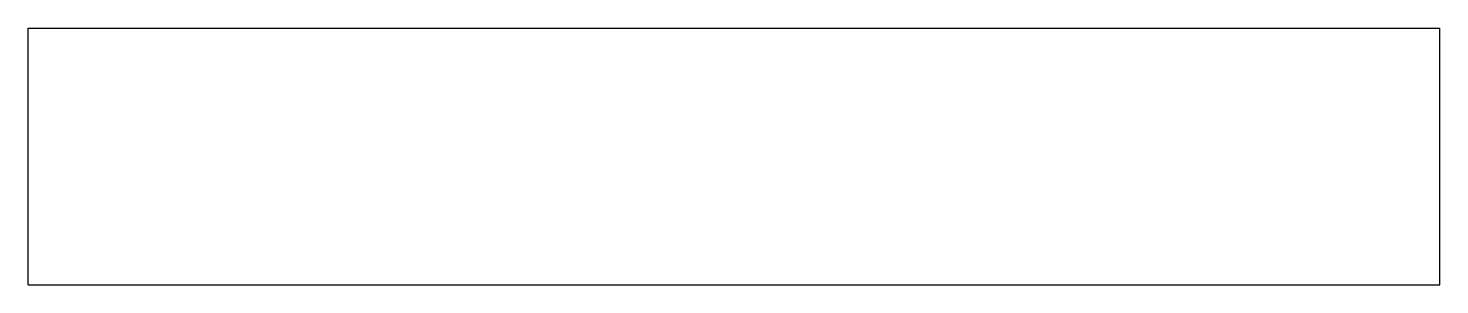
# Model space of a CAD drawing. Header units: inches. Extents: x -1.03 to 1.03, y 0 to 0.38.
import ezdxf

# ---------------------------------------------------------------- set-up
doc = ezdxf.new("R2010")
doc.units = ezdxf.units.IN
doc.header["$MEASUREMENT"] = 0
doc.layers.add('CUT', color=7, linetype='Continuous')

msp = doc.modelspace()

# ---------------------------------------------------------------- linework, layer by layer
at = {"layer": 'CUT'}
for p, q in [((-1.0312, 0), (-1.0312, 0.375)), ((1.0312, 0), (1.0312, 0.375))]:
    msp.add_line(p, q, dxfattribs=at)
for points in [[(-1.0312, 0.375), (-1.0054, 0.375), (-0.9291, 0.375), (-0.8063, 0.375), (-0.643, 0.375), (-0.4474, 0.375), (-0.2295, 0.375), (0, 0.375), (0.2295, 0.375), (0.4474, 0.375), (0.643, 0.375), (0.8063, 0.375), (0.9291, 0.375), (1.0054, 0.375), (1.0312, 0.375)], [(-1.0312, 0), (-1.0054, 0), (-0.9291, 0), (-0.8063, 0), (-0.643, 0), (-0.4474, 0), (-0.2295, 0), (0, 0), (0.2295, 0), (0.4474, 0), (0.643, 0), (0.8063, 0), (0.9291, 0), (1.0054, 0), (1.0312, 0)]]:
    msp.add_open_spline(points, degree=1, dxfattribs=at)

doc.saveas('drawing.dxf')
